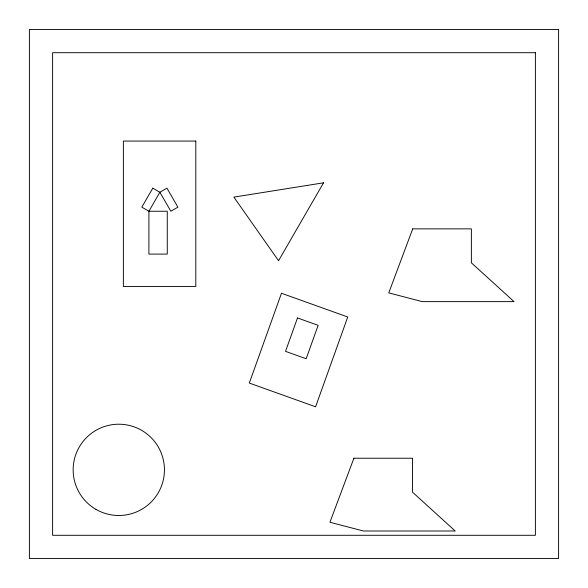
<?xml version="1.0" encoding="UTF-8"?>
<svg xmlns="http://www.w3.org/2000/svg" width="588" height="588" viewBox="0 0 588 588"><rect width="100%" height="100%" fill="white"/><g stroke="black" fill="none" stroke-linecap="round" stroke-linejoin="round"><path stroke-width="0.88" d="M281.468 293.258L249.312 383.067L315.587 406.8L347.743 316.991L281.468 293.258M297.491 317.946L285.525 351.359L306.172 358.754L318.137 325.34L297.491 317.946M412.717 228.857L388.756 292.875L422.206 301.615L514.03 301.615L471.378 262.829L471.378 228.857L412.717 228.857M353.895 458.236L329.934 522.254L363.384 530.993L455.208 530.993L412.563 492.215L412.563 458.236L353.895 458.236M152.799 188.16L141.833 207.152L148.904 211.239L167.271 211.239L167.271 254.089L148.904 254.089L148.904 211.239L159.87 192.239L166.941 188.16L177.907 207.152L170.836 211.239L159.87 192.239L152.799 188.16M323.547 182.809L278.55 260.741L233.877 197.12L323.547 182.809M558.6 29.503L29.4 29.503L29.4 558.497L558.6 558.497L558.6 29.503M535.389 52.714L52.611 52.714L52.611 535.286L535.389 535.286L535.389 52.714M195.804 141.061L123.37 141.061L123.37 286.444L195.804 286.444L195.804 141.061M95.976 509.384A45.644 45.644 0 0 0 164.442 469.856A45.644 45.644 0 0 0 95.976 430.328A45.644 45.644 0 0 0 95.976 509.384"/></g></svg>
